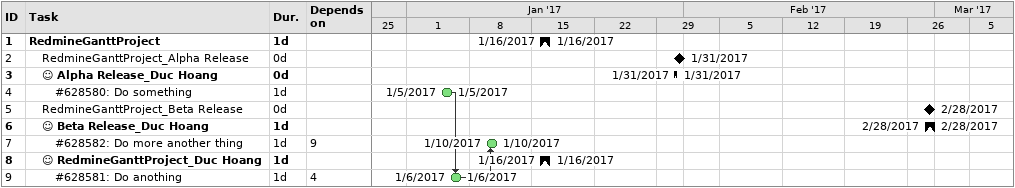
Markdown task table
| ID | Level | Task | Duration | Start | Finish | Predecessors |
|---|---|---|---|---|---|---|
| 1 | 1 | **RedmineGanttProject** | 1d | 2017-01-16 | 2017-01-16 |  |
| 2 | 2 | RedmineGanttProject_Alpha Release | 0d | 2017-01-31 | 2017-01-31 |  |
| 3 | 2 | **☺ Alpha Release_Duc Hoang** | 0d | 2017-01-31 | 2017-01-31 |  |
| 4 | 3 | #628580: Do something | 1d | 2017-01-05 | 2017-01-05 |  |
| 5 | 2 | RedmineGanttProject_Beta Release | 0d | 2017-02-28 | 2017-02-28 |  |
| 6 | 2 | **☺ Beta Release_Duc Hoang** | 1d | 2017-02-28 | 2017-02-28 |  |
| 7 | 3 | #628582: Do more another thing | 1d | 2017-01-10 | 2017-01-10 | 9 |
| 8 | 2 | **☺ RedmineGanttProject_Duc Hoang** | 1d | 2017-01-16 | 2017-01-16 |  |
| 9 | 3 | #628581: Do anothing | 1d | 2017-01-06 | 2017-01-06 | 4 |
